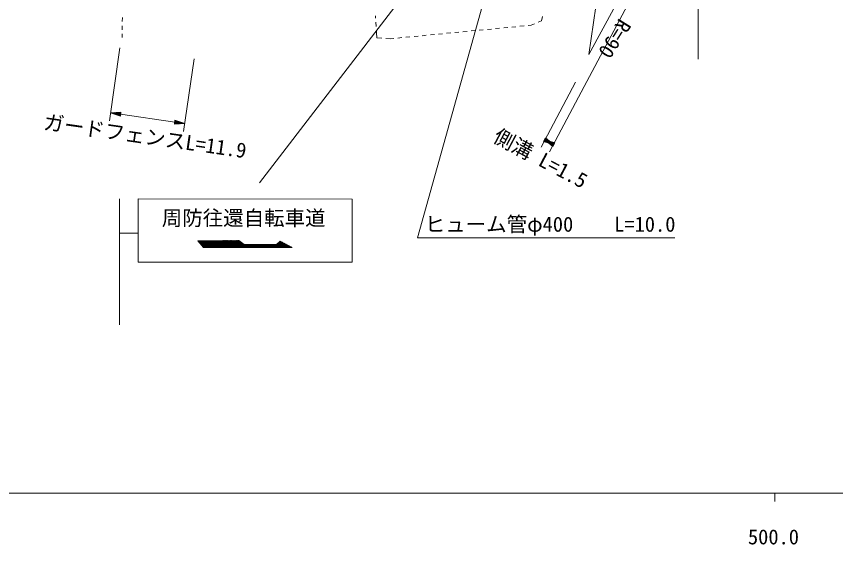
# Model space of a CAD drawing. Units: millimetres, scale not verified. Extents: x 40000 to 680000, y 20000 to 380000.
# Drawn here: x 475366 to 575436, y 198715 to 263253 of the extents above; entities that cross this region are included whole.
import ezdxf
from ezdxf.enums import TextEntityAlignment as Align

# ---------------------------------------------------------------- set-up
doc = ezdxf.new("R2010")
doc.units = ezdxf.units.MM
doc.header["$LTSCALE"] = 1000
doc.linetypes.add('CHAIN', pattern=[18.5, 12, -1.5, 3.5, -1.5])
for name, color, linetype, lineweight in [('M-BGD', 7, 'Continuous', 13), ('M-BMK', 2, 'CHAIN', 13), ('M-BMK-SRVR', 3, 'Continuous', 13), ('M-STR-HTXT', 7, 'Continuous', 13), ('M-STR-STRC', 7, 'Continuous', 13), ('M-TTL-BAND', 7, 'Continuous', 13)]:
    doc.layers.add(name, color=color, linetype=linetype, lineweight=lineweight)
doc.styles.add('ＭＳ ゴシック', font='')
doc.styles.get('ＭＳ ゴシック').set_extended_font_data('MS Gothic')

msp = doc.modelspace()

# ---------------------------------------------------------------- linework, layer by layer
at = {"layer": 'M-BGD'}
for p, q in [((519227, 263326), (519245, 263034)), ((539526, 262707), (539635, 263225)), ((488303, 262614), (488309, 263114)), ((519275, 262535), (519305, 262036)), ((538234, 262169), (538649, 262342)), ((539111, 262534), (539526, 262707)), ((488292, 261615), (488298, 262115)), ((519335, 261537), (519353, 261245)), ((519353, 261245), (519389, 260617)), ((527921, 261182), (528419, 261229)), ((528917, 261277), (529415, 261325)), ((529912, 261372), (530410, 261420)), ((530908, 261468), (531406, 261515)), ((531903, 261563), (532401, 261611)), ((532899, 261658), (533396, 261706)), ((533894, 261754), (534392, 261801)), ((534890, 261849), (535387, 261897)), ((535885, 261944), (536383, 261992)), ((536880, 262040), (537378, 262087)), ((537876, 262135), (538234, 262169)), ((488282, 260689), (488286, 261115)), ((519389, 260617), (519991, 260586)), ((520490, 260559), (521093, 260528)), ((521093, 260528), (521451, 260562)), ((521949, 260610), (522447, 260657)), ((522944, 260705), (523442, 260753)), ((523940, 260800), (524437, 260848)), ((524935, 260896), (525433, 260943)), ((525931, 260991), (526428, 261039)), ((526926, 261086), (527424, 261134))]:
    msp.add_line(p, q, dxfattribs=at)
at = {"layer": 'M-BMK'}
msp.add_line((544720, 254670), (560085, 283740), dxfattribs=at)
at = {"layer": 'M-BMK-SRVR'}
msp.add_lwpolyline([(549565, 287962), (545271, 258585), (559582, 284922)], dxfattribs=at)
at = {"layer": 'M-STR-HTXT'}
for p, q in [((537873, 284669), (524361, 236193)), ((488004, 259390), (486722, 250482)), ((497077, 258084), (495795, 249176)), ((543674, 255226), (539452, 247277)), ((544720, 254670), (540497, 246722)), ((486864, 251472), (488137, 251541)), ((486864, 251472), (488066, 251046)), ((486864, 251472), (488102, 251293)), ((488095, 251244), (487105, 251386)), ((488109, 251343), (487119, 251485)), ((487345, 251301), (488087, 251194)), ((487374, 251499), (488116, 251392)), ((488080, 251145), (487585, 251216)), ((488123, 251442), (487628, 251513)), ((487883, 251527), (488130, 251491)), ((488066, 251046), (488137, 251541)), ((488102, 251293), (494700, 250343)), ((487826, 251131), (488073, 251095)), ((494736, 250591), (494665, 250096)), ((494679, 250195), (495174, 250124)), ((495428, 250138), (494686, 250244)), ((494693, 250294), (495683, 250151)), ((495937, 250165), (494700, 250343)), ((494707, 250393), (495697, 250250)), ((495457, 250336), (494714, 250442)), ((494722, 250492), (495216, 250421)), ((494976, 250506), (494729, 250541)), ((495937, 250165), (494736, 250591)), ((495937, 250165), (494665, 250096)), ((494919, 250110), (494672, 250146)), ((539980, 248412), (539745, 247971)), ((540966, 247605), (539862, 248192)), ((539886, 248236), (540769, 247767)), ((540572, 247928), (539909, 248280)), ((539933, 248324), (540374, 248089)), ((540177, 248251), (539956, 248368)), ((540966, 247605), (539980, 248412)), ((540966, 247605), (539745, 247971)), ((539989, 247898), (539769, 248015)), ((539792, 248059), (540234, 247824)), ((540478, 247751), (539816, 248103)), ((539839, 248147), (540722, 247678)), ((539921, 248161), (540907, 247353)), ((539921, 248161), (541142, 247795)), ((539921, 248161), (541025, 247574)), ((541001, 247530), (540118, 247999)), ((541048, 247618), (540165, 248087)), ((540315, 247838), (540978, 247486)), ((540409, 248014), (541072, 247662)), ((540954, 247442), (540513, 247676)), ((541095, 247707), (540653, 247941)), ((540710, 247515), (540931, 247398)), ((540898, 247868), (541118, 247751)), ((540907, 247353), (541142, 247795)), ((541025, 247574), (540966, 247605)), ((524361, 236193), (555811, 236193))]:
    msp.add_line(p, q, dxfattribs=at)
at = {"layer": 'M-STR-STRC'}
for p, q in [((537557, 285244), (505058, 242908)), ((558647, 272012), (558647, 258019)), ((487980, 240945), (487980, 225555)), ((487980, 236782), (490254, 236782)), ((497537, 235805), (497567, 235833)), ((497554, 235832), (498333, 235004)), ((497592, 235742), (497689, 235833)), ((497646, 235679), (497810, 235834)), ((497667, 235833), (498447, 235004)), ((497700, 235617), (497932, 235835)), ((497754, 235554), (498054, 235835)), ((497780, 235834), (498560, 235004)), ((497809, 235492), (498175, 235836)), ((497863, 235429), (498297, 235837)), ((497893, 235835), (498674, 235005)), ((497917, 235366), (498418, 235838)), ((497972, 235304), (498540, 235838)), ((498006, 235835), (498787, 235005)), ((498026, 235241), (498662, 235839)), ((498080, 235179), (498783, 235840)), ((498119, 235836), (498901, 235005)), ((498134, 235116), (498905, 235841)), ((498189, 235054), (499027, 235841)), ((498232, 235837), (499014, 235005)), ((498257, 235004), (499148, 235842)), ((498345, 235837), (499127, 235005)), ((498378, 235004), (499270, 235843)), ((498458, 235838), (499241, 235005)), ((498499, 235004), (499391, 235843)), ((498571, 235839), (499354, 235005)), ((498620, 235004), (499513, 235844)), ((498684, 235839), (499468, 235006)), ((498741, 235005), (499635, 235845)), ((498797, 235840), (499581, 235006)), ((498862, 235005), (499756, 235846)), ((498910, 235841), (499695, 235006)), ((498983, 235005), (499878, 235846)), ((499023, 235841), (499808, 235006)), ((499104, 235005), (500000, 235847)), ((499136, 235842), (499922, 235006)), ((499225, 235005), (500121, 235848)), ((499249, 235843), (500035, 235006)), ((499346, 235005), (500243, 235849)), ((499362, 235843), (500149, 235007)), ((499467, 235006), (500365, 235849)), ((499475, 235844), (500262, 235007)), ((499588, 235006), (500486, 235850)), ((499588, 235845), (500376, 235007)), ((499701, 235845), (500489, 235007)), ((499709, 235006), (500608, 235851)), ((499814, 235846), (500603, 235007)), ((499830, 235006), (500729, 235851)), ((499927, 235847), (500716, 235007)), ((499951, 235006), (500851, 235852)), ((500040, 235847), (500830, 235007)), ((500072, 235006), (500973, 235853)), ((500153, 235848), (500943, 235008)), ((500193, 235007), (501094, 235854)), ((500266, 235849), (501057, 235008)), ((500314, 235007), (501216, 235854)), ((500379, 235849), (501170, 235008)), ((500436, 235007), (501338, 235855)), ((500492, 235850), (501284, 235008)), ((500557, 235007), (501459, 235856)), ((500605, 235851), (501397, 235008)), ((500678, 235007), (501581, 235857)), ((500718, 235851), (501511, 235008)), ((500799, 235007), (501702, 235857)), ((500831, 235852), (501624, 235009)), ((500920, 235008), (501824, 235858)), ((500944, 235853), (501738, 235009)), ((501041, 235008), (501946, 235859)), ((501057, 235853), (501851, 235009)), ((501162, 235008), (502067, 235859)), ((501170, 235854), (501965, 235009)), ((501283, 235008), (502189, 235860)), ((501283, 235855), (502078, 235009)), ((501396, 235855), (502192, 235009)), ((501404, 235008), (502311, 235861)), ((501509, 235856), (502305, 235010)), ((501525, 235008), (502432, 235862)), ((501622, 235857), (502419, 235010)), ((501646, 235009), (502549, 235857)), ((501735, 235857), (502532, 235010)), ((501767, 235009), (502616, 235807)), ((501848, 235858), (502646, 235010)), ((501888, 235009), (502683, 235756)), ((501961, 235859), (502759, 235010)), ((502009, 235009), (502750, 235706)), ((502074, 235860), (502873, 235010)), ((502130, 235009), (502817, 235655)), ((502187, 235860), (502986, 235010)), ((502251, 235009), (502884, 235605)), ((502300, 235861), (503100, 235011)), ((502372, 235010), (502951, 235554)), ((502413, 235862), (503213, 235011)), ((502493, 235010), (503018, 235503)), ((502526, 235862), (503327, 235011)), ((502614, 235010), (503085, 235453)), ((502735, 235010), (503152, 235402)), ((502856, 235010), (503235, 235367)), ((502878, 235609), (503440, 235011)), ((502977, 235010), (503357, 235368)), ((503098, 235011), (503479, 235368)), ((503219, 235011), (503600, 235369)), ((503220, 235367), (503554, 235011)), ((503333, 235367), (503667, 235011)), ((503340, 235011), (503722, 235370)), ((503445, 235368), (503781, 235012)), ((503461, 235011), (503844, 235371)), ((503558, 235369), (503894, 235012)), ((503582, 235011), (503966, 235372)), ((503671, 235370), (504008, 235012)), ((503703, 235011), (504087, 235372)), ((503784, 235370), (504121, 235012)), ((503824, 235012), (504209, 235373)), ((503897, 235371), (504235, 235012)), ((503946, 235012), (504331, 235374)), ((504010, 235372), (504348, 235012)), ((504067, 235012), (504453, 235375)), ((504123, 235373), (504462, 235012)), ((504188, 235012), (504574, 235376)), ((504236, 235373), (504575, 235013)), ((504309, 235012), (504696, 235376)), ((504349, 235374), (504689, 235013)), ((504430, 235012), (504818, 235377)), ((504462, 235375), (504802, 235013)), ((504551, 235013), (504939, 235378)), ((504575, 235376), (504916, 235013)), ((504672, 235013), (505061, 235379)), ((504688, 235376), (505029, 235013)), ((504793, 235013), (505183, 235380)), ((504801, 235377), (505143, 235013)), ((504914, 235013), (505305, 235380)), ((504914, 235378), (505256, 235014)), ((505027, 235379), (505370, 235014)), ((505035, 235013), (505426, 235381)), ((505140, 235379), (505483, 235014)), ((505156, 235013), (505548, 235382)), ((505252, 235380), (505597, 235014)), ((505277, 235014), (505670, 235383)), ((505365, 235381), (505710, 235014)), ((505398, 235014), (505791, 235384)), ((505478, 235382), (505824, 235014)), ((505519, 235014), (505913, 235385)), ((505591, 235382), (505937, 235014)), ((505640, 235014), (506035, 235385)), ((505704, 235383), (506051, 235015)), ((505761, 235014), (506157, 235386)), ((505817, 235384), (506164, 235015)), ((505882, 235014), (506278, 235387)), ((505930, 235385), (506278, 235015)), ((506003, 235015), (506400, 235388)), ((506043, 235385), (506391, 235015)), ((506124, 235015), (506522, 235389)), ((506156, 235386), (506505, 235015)), ((506245, 235015), (506643, 235389)), ((506269, 235387), (506618, 235015)), ((506366, 235015), (506765, 235390)), ((506382, 235388), (506732, 235016)), ((506487, 235015), (506887, 235391)), ((506495, 235388), (506845, 235016)), ((506608, 235015), (507009, 235392)), ((506608, 235389), (506959, 235016)), ((506721, 235390), (507072, 235016)), ((506729, 235016), (507130, 235393)), ((506834, 235391), (507186, 235016)), ((506850, 235016), (507638, 235757)), ((506947, 235391), (507299, 235016)), ((506971, 235016), (507716, 235716)), ((507059, 235392), (507413, 235017)), ((507092, 235016), (507794, 235676)), ((507162, 235404), (507526, 235017)), ((507213, 235016), (507872, 235636)), ((507225, 235458), (507640, 235017)), ((507288, 235511), (507753, 235017)), ((507334, 235016), (507950, 235595)), ((507351, 235565), (507867, 235017)), ((507415, 235619), (507980, 235017)), ((507456, 235017), (508028, 235555)), ((507478, 235672), (508094, 235017)), ((507541, 235726), (508207, 235018)), ((507577, 235017), (508106, 235515)), ((507614, 235769), (508321, 235018)), ((507698, 235017), (508184, 235475)), ((507819, 235017), (508262, 235434)), ((507835, 235655), (508434, 235018)), ((507940, 235017), (508340, 235394)), ((508056, 235541), (508548, 235018)), ((508061, 235017), (508418, 235354)), ((508182, 235018), (508496, 235313)), ((508277, 235427), (508661, 235018)), ((508303, 235018), (508574, 235273)), ((508424, 235018), (508652, 235233)), ((508498, 235312), (508775, 235018)), ((508545, 235018), (508730, 235192)), ((508719, 235198), (508888, 235019)), ((508666, 235018), (508808, 235152)), ((508787, 235018), (508886, 235112)), ((508908, 235019), (508964, 235072)), ((508940, 235084), (509002, 235019)), ((509029, 235019), (509042, 235031))]:
    msp.add_line(p, q, dxfattribs=at)
for points in [[(516371, 233233), (490254, 233233), (490254, 240945), (516371, 240938)], [(502542, 235862), (503200, 235366), (507149, 235393), (507600, 235777), (509066, 235019), (498232, 235004), (497513, 235832)]]:
    msp.add_lwpolyline(points, close=True, dxfattribs=at)
at = {"layer": 'M-TTL-BAND'}
for p, q in [((40000, 205000), (579000, 205000)), ((568000, 205000), (568000, 204000))]:
    msp.add_line(p, q, dxfattribs=at)

# ---------------------------------------------------------------- texts
at = {"layer": 'M-BMK-SRVR', "style": 'ＭＳ ゴシック'}
msp.add_text('R=90', height=1833, rotation=237.884, dxfattribs=at).set_placement((549784, 262635), align=Align.MIDDLE_LEFT)
at = {"layer": 'M-STR-HTXT', "style": 'ＭＳ ゴシック'}
for s, rotation, p in [('ガードフェンスL=11.9', 351.808, (490874, 247156)), ('側溝 L=1.5', 332.021, (538708, 244615))]:
    msp.add_text(s, height=1833, rotation=rotation, dxfattribs=at).set_placement(p, align=Align.BOTTOM_CENTER)
msp.add_text('ヒューム管φ400\u3000\u3000L=10.0', height=1833, dxfattribs=at).set_placement((540561, 236393), align=Align.BOTTOM_CENTER)
at = {"layer": 'M-STR-STRC', "style": 'ＭＳ ゴシック'}
msp.add_text('周防往還自転車道', height=1833, dxfattribs=at).set_placement((503129, 237151), align=Align.BOTTOM_CENTER)
at = {"layer": 'M-TTL-BAND', "style": 'ＭＳ ゴシック'}
msp.add_text('500.0', height=1833, dxfattribs=at).set_placement((567844, 198195), align=Align.BOTTOM_CENTER)

doc.saveas('drawing.dxf')
